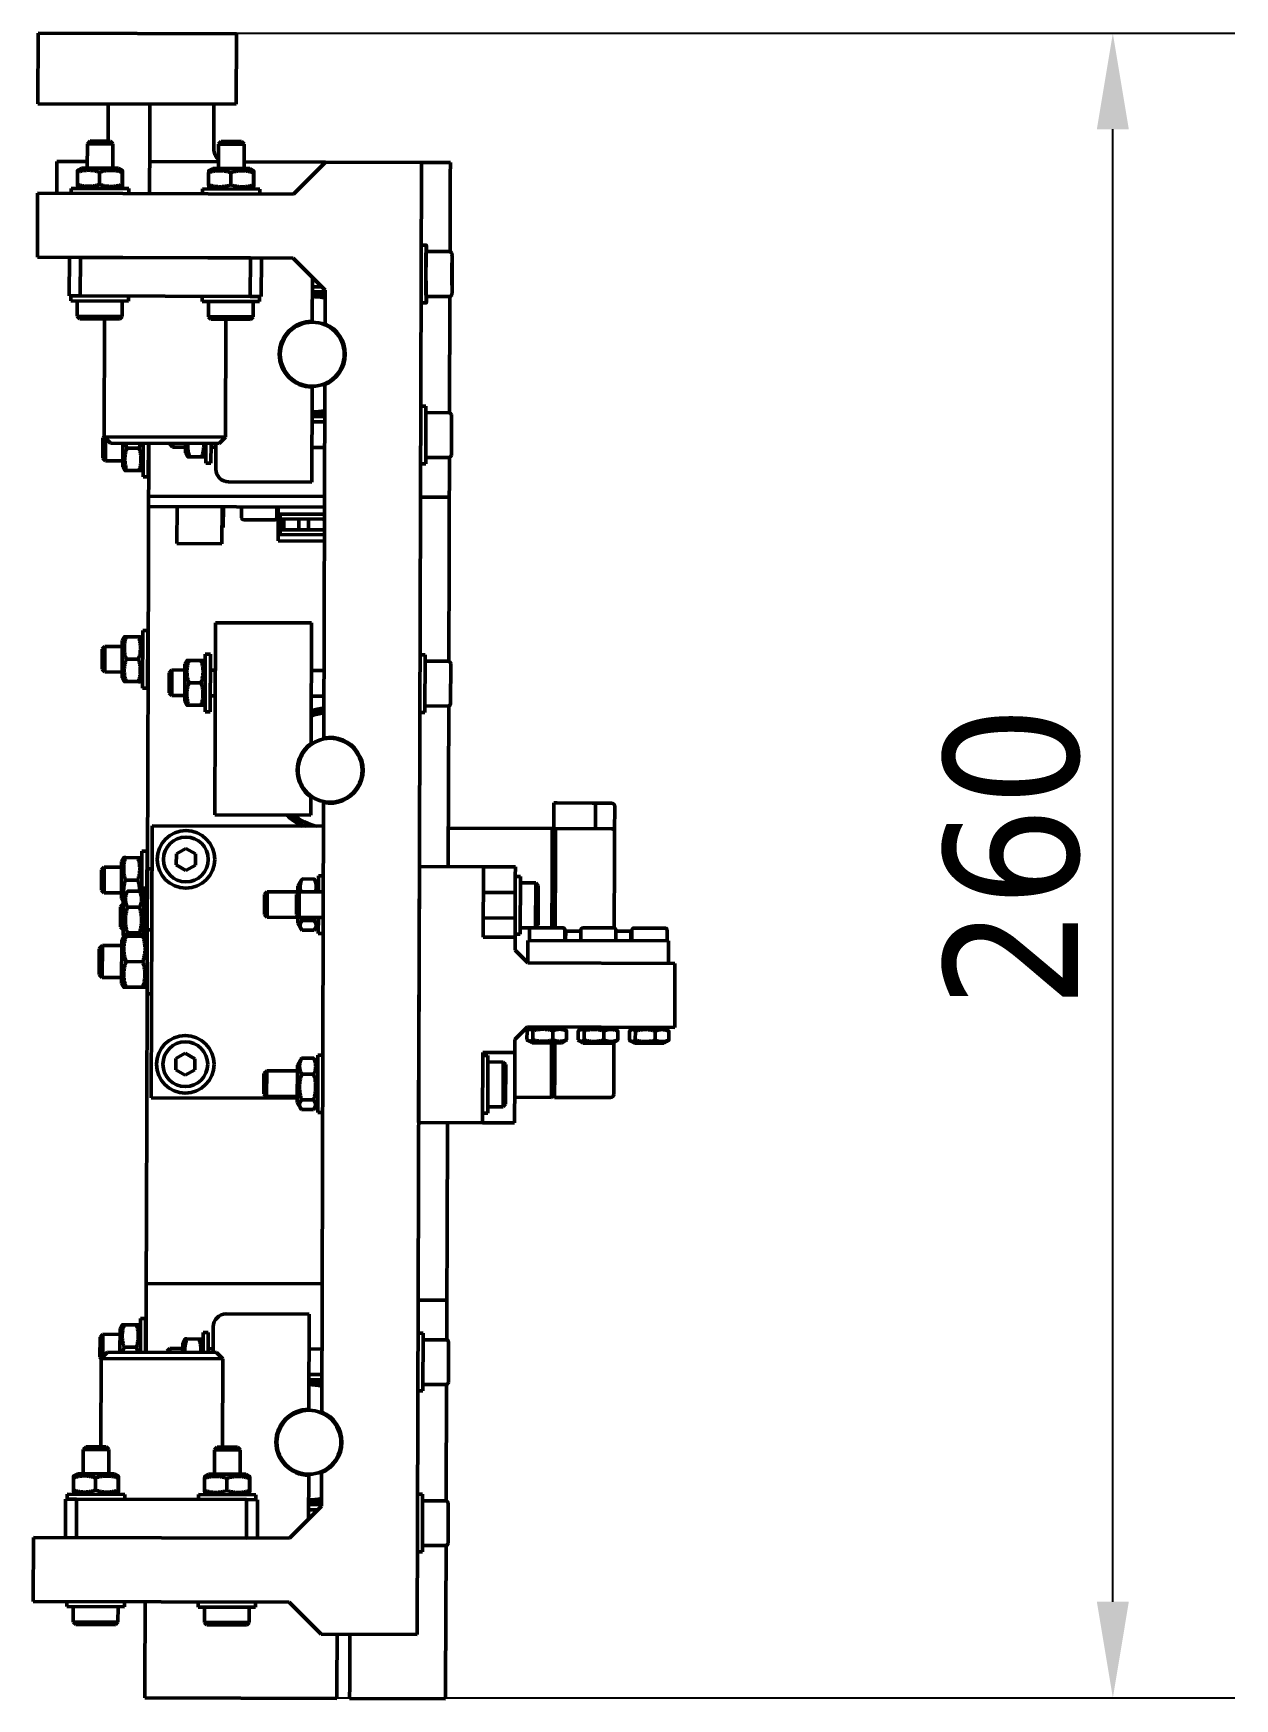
# Model space of a CAD drawing. Header units: millimetres. Extents: x -1901 to 2520, y -3919 to 1782.
# Drawn here: x 978.3 to 1166.1, y 1259.1 to 1519.3 of the extents above; entities that cross this region are included whole.
import ezdxf

# ---------------------------------------------------------------- set-up
doc = ezdxf.new("R2010")
doc.units = ezdxf.units.MM
doc.header["$LTSCALE"] = 6
doc.layers.add('Dimension (ISO)', color=7, linetype='Continuous', lineweight=25)
doc.layers.add('Visible (ISO)', color=7, linetype='Continuous', lineweight=50)
doc.styles.add('Note Text (ISO)', font='tahoma.ttf')
doc.dimstyles.new('Default - Method 1b (ISO)', dxfattribs={"dimscale": 6, "dimtxt": 3.5, "dimasz": 2.5, "dimexe": 3.175, "dimexo": 0, "dimgap": 0.762, "dimtad": 1, "dimtoh": 1, "dimrnd": 1e-08, "dimtxsty": 'Note Text (ISO)', "dimcen": 0.09, "dimdle": 10, "dimclrd": 256, "dimclre": 256, "dimclrt": 256, "dimazin": 2, "dimtfac": 1, "dimtmove": 0, "dimatfit": 3, "dimfxl": 0, "dimtolj": 1, "dimlwd": -1, "dimlwe": -1, "dimarcsym": 0})

# ---------------------------------------------------------------- blocks, each defined once
blk = doc.blocks.new('*D39')
at = {"layer": 'Defpoints', "color": 0}
for p in [(979.04, 1519.27), (1147.04, 1519.27), (995.74, 1259.21)]:
    blk.add_point(p, dxfattribs=at)
at = {"layer": 'Dimension (ISO)'}
for p, q in [((979.04, 1519.27), (1166.09, 1519.27)), ((1147.04, 1274.21), (1147.04, 1504.27)), ((995.74, 1259.21), (1166.09, 1259.21))]:
    blk.add_line(p, q, dxfattribs=at)
for points in [[(1144.54, 1504.27), (1149.54, 1504.27), (1147.04, 1519.27)], [(1144.54, 1274.21), (1149.54, 1274.21), (1147.04, 1259.21)]]:
    blk.add_solid(points, dxfattribs=at)
at = {"layer": 'Dimension (ISO)', "insert": (1120.59, 1366.94), "char_height": 21, "attachment_point": 1, "rotation": 90, "style": 'Note Text (ISO)'}
blk.add_mtext('\\A1;260', dxfattribs=at)

msp = doc.modelspace()

# ---------------------------------------------------------------- linework, layer by layer
at = {"layer": 'Visible (ISO)'}
for p, q in [((979.04, 1519.266), (979.006, 1508.266)), ((1010.039, 1519.17), (979.04, 1519.266)), ((1010.039, 1519.17), (1010.005, 1508.17)), ((1010.005, 1508.17), (979.006, 1508.266)), ((990.006, 1508.232), (989.988, 1502.432)), ((996.484, 1501.212), (996.506, 1508.212)), ((1006.505, 1508.181), (1006.484, 1501.181)), ((986.721, 1498.213), (986.733, 1502.013)), ((987.164, 1502.441), (986.733, 1502.013)), ((990.733, 1502), (986.733, 1502.013)), ((987.164, 1502.441), (990.305, 1502.431)), ((990.305, 1502.431), (990.733, 1502)), ((990.721, 1498.2), (990.733, 1502)), ((1007.227, 1498.149), (1007.239, 1501.949)), ((1007.67, 1502.377), (1007.239, 1501.949)), ((1011.239, 1501.937), (1007.239, 1501.949)), ((1007.67, 1502.377), (1010.811, 1502.368)), ((1010.811, 1502.368), (1011.239, 1501.937)), ((1011.227, 1498.137), (1011.239, 1501.937)), ((981.962, 1494.257), (981.978, 1499.257)), ((981.978, 1499.257), (986.725, 1499.242)), ((996.471, 1497.212), (996.478, 1499.212)), ((996.484, 1501.212), (996.478, 1499.212)), ((1007.231, 1499.179), (996.478, 1499.212)), ((1023.978, 1499.127), (1011.231, 1499.166)), ((1018.962, 1494.142), (1023.978, 1499.127)), ((1038.977, 1499.08), (1023.978, 1499.127)), ((1038.266, 1269.082), (1038.977, 1499.08)), ((1043.477, 1499.067), (1038.977, 1499.08)), ((1043.477, 1499.067), (1043.471, 1497.067)), ((985.187, 1497.558), (985.182, 1495.677)), ((985.821, 1498.216), (985.22, 1497.871)), ((991.621, 1498.198), (985.821, 1498.216)), ((988.655, 1497.548), (988.649, 1495.666)), ((991.621, 1498.198), (992.221, 1497.849)), ((992.187, 1497.537), (992.181, 1495.655)), ((992.251, 1497.537), (992.246, 1495.655)), ((996.462, 1494.212), (996.471, 1497.212)), ((1005.693, 1497.495), (1005.688, 1495.613)), ((1006.327, 1498.152), (1005.726, 1497.807)), ((1012.127, 1498.134), (1006.327, 1498.152)), ((1009.161, 1497.484), (1009.155, 1495.602)), ((1012.127, 1498.134), (1012.727, 1497.786)), ((1012.693, 1497.473), (1012.687, 1495.591)), ((1012.757, 1497.473), (1012.752, 1495.591)), ((1043.471, 1497.067), (1043.434, 1485.14)), ((978.962, 1494.266), (978.931, 1484.266)), ((1018.962, 1494.142), (978.962, 1494.266)), ((984.209, 1494.25), (984.212, 1495.02)), ((984.212, 1495.02), (993.212, 1494.993)), ((985.812, 1495.016), (985.212, 1495.364)), ((991.612, 1494.998), (992.213, 1495.342)), ((993.209, 1494.222), (993.212, 1494.993)), ((1004.715, 1494.186), (1004.718, 1494.957)), ((1004.718, 1494.957), (1013.718, 1494.929)), ((1006.318, 1494.952), (1005.718, 1495.301)), ((1012.118, 1494.934), (1012.719, 1495.279)), ((1013.715, 1494.159), (1013.718, 1494.929)), ((1038.937, 1486.156), (1039.723, 1486.156)), ((1018.931, 1484.142), (978.931, 1484.266)), ((983.913, 1478.251), (983.931, 1484.251)), ((985.628, 1478.245), (985.647, 1484.245)), ((985.647, 1484.245), (1012.215, 1484.163)), ((1012.197, 1478.163), (1012.215, 1484.163)), ((1013.913, 1478.158), (1013.931, 1484.158)), ((1023.916, 1479.127), (1018.931, 1484.142)), ((1043.323, 1485.156), (1039.723, 1485.156)), ((1043.699, 1482.522), (1043.723, 1483.388)), ((1043.723, 1483.388), (1043.747, 1482.522)), ((1021.901, 1474.283), (1021.922, 1481.133)), ((1043.699, 1480.79), (1043.699, 1482.522)), ((1043.699, 1482.522), (1043.747, 1482.522)), ((1043.723, 1479.924), (1043.699, 1480.79)), ((1043.699, 1480.79), (1043.747, 1480.79)), ((1043.747, 1480.79), (1043.723, 1479.924)), ((1043.747, 1482.522), (1043.747, 1480.79)), ((983.913, 1478.251), (985.628, 1478.245)), ((984.16, 1478.25), (984.157, 1477.45)), ((985.628, 1478.245), (1012.197, 1478.163)), ((993.16, 1478.222), (993.157, 1477.422)), ((1004.666, 1478.187), (1004.663, 1477.387)), ((1012.197, 1478.163), (1013.913, 1478.158)), ((1013.666, 1478.159), (1013.663, 1477.359)), ((1021.915, 1478.883), (1023.915, 1478.877)), ((1023.39, 1479.656), (1021.917, 1479.656)), ((1023.899, 1473.873), (1023.916, 1479.127)), ((1043.323, 1478.156), (1039.723, 1478.156)), ((1043.413, 1478.166), (1043.357, 1459.979)), ((993.157, 1477.422), (984.157, 1477.45)), ((985.15, 1475.047), (985.157, 1477.447)), ((992.15, 1475.025), (992.157, 1477.425)), ((1013.663, 1477.359), (1004.663, 1477.387)), ((1005.656, 1474.983), (1005.663, 1477.383)), ((1012.656, 1474.962), (1012.663, 1477.362)), ((1038.924, 1477.156), (1039.723, 1477.156)), ((992.15, 1475.025), (985.15, 1475.047)), ((985.549, 1474.646), (985.15, 1475.047)), ((985.549, 1474.646), (991.749, 1474.626)), ((989.402, 1474.634), (989.345, 1456.234)), ((991.749, 1474.626), (992.15, 1475.025)), ((1012.656, 1474.962), (1005.656, 1474.983)), ((1006.055, 1474.582), (1005.656, 1474.983)), ((1006.055, 1474.582), (1012.255, 1474.563)), ((1008.402, 1474.575), (1008.345, 1456.175)), ((1012.255, 1474.563), (1012.656, 1474.962)), ((1021.823, 1449.133), (1021.869, 1463.983)), ((1023.699, 1409.179), (1023.87, 1464.381)), ((1038.86, 1461.006), (1039.66, 1461.003)), ((1039.66, 1461.003), (1039.632, 1452.003)), ((1043.257, 1459.992), (1039.657, 1460.003)), ((1023.852, 1458.552), (1021.852, 1458.558)), ((1023.855, 1459.377), (1021.855, 1459.383)), ((1043.655, 1459.591), (1043.636, 1453.391)), ((989.134, 1452.897), (989.144, 1456.038)), ((989.144, 1456.038), (989.345, 1456.237)), ((1008.345, 1456.175), (989.345, 1456.234)), ((990.342, 1455.231), (989.345, 1456.234)), ((989.573, 1456.004), (989.562, 1452.466)), ((990.342, 1455.231), (1007.342, 1455.178)), ((992.271, 1455.225), (992.26, 1451.558)), ((995.471, 1455.215), (995.455, 1449.948)), ((996.271, 1455.212), (996.255, 1449.945)), ((996.322, 1448.962), (996.342, 1455.212)), ((999.641, 1455.056), (999.642, 1455.202)), ((999.641, 1455.056), (1000.069, 1454.626)), ((1000.071, 1455.201), (1000.069, 1454.626)), ((1002.069, 1454.619), (1000.069, 1454.626)), ((1002.071, 1455.194), (1002.066, 1453.719)), ((1005.261, 1452.11), (1005.271, 1455.185)), ((1006.061, 1452.107), (1006.071, 1455.182)), ((1006.84, 1454.605), (1006.069, 1454.607)), ((1006.829, 1451.18), (1006.842, 1455.18)), ((1007.342, 1455.178), (1008.345, 1456.175)), ((1023.84, 1454.552), (1021.84, 1454.558)), ((989.134, 1452.897), (989.562, 1452.466)), ((992.262, 1452.458), (989.562, 1452.466)), ((992.928, 1454.456), (994.81, 1454.45)), ((996.333, 1452.445), (996.262, 1452.445)), ((1002.066, 1453.719), (1002.411, 1453.118)), ((1002.724, 1453.118), (1004.605, 1453.112)), ((1002.724, 1453.117), (1004.605, 1453.111)), ((1005.266, 1453.71), (1004.918, 1453.111)), ((1006.061, 1452.107), (1005.261, 1452.11)), ((1038.832, 1452.006), (1039.632, 1452.003)), ((1043.235, 1452.992), (1039.635, 1453.003)), ((1043.335, 1453.004), (1043.322, 1448.8)), ((992.26, 1451.558), (992.604, 1450.957)), ((992.917, 1450.956), (994.799, 1450.95)), ((992.917, 1450.955), (994.799, 1450.95)), ((995.46, 1451.548), (995.111, 1450.949)), ((995.455, 1449.948), (996.255, 1449.945)), ((996.311, 1445.312), (996.316, 1446.962)), ((996.316, 1446.962), (996.322, 1448.962)), ((1023.816, 1446.877), (996.316, 1446.962)), ((1021.823, 1449.133), (1008.823, 1449.174)), ((1038.816, 1446.814), (1043.316, 1446.8)), ((1043.285, 1436.8), (1043.316, 1446.8)), ((1043.322, 1448.8), (1043.316, 1446.8)), ((996.311, 1445.312), (996.285, 1436.962)), ((1023.811, 1445.227), (996.311, 1445.312)), ((1000.733, 1439.549), (1000.751, 1445.298)), ((1007.773, 1439.527), (1007.791, 1445.277)), ((1007.991, 1445.276), (1007.981, 1442.051)), ((1010.843, 1443.567), (1010.848, 1445.267)), ((1016.343, 1443.55), (1016.348, 1445.25)), ((1016.544, 1439.95), (1016.561, 1445.25)), ((1016.875, 1444.149), (1016.873, 1443.399)), ((1023.807, 1444.127), (1016.875, 1444.149)), ((1007.981, 1442.051), (1007.781, 1442.052)), ((1016.042, 1443.251), (1011.142, 1443.266)), ((1016.867, 1441.699), (1016.865, 1440.949)), ((1016.867, 1441.699), (1023.502, 1441.678)), ((1023.508, 1443.378), (1016.873, 1443.399)), ((1016.925, 1441.698), (1016.931, 1443.398)), ((1016.979, 1441.698), (1016.984, 1443.398)), ((1017.453, 1441.697), (1017.458, 1443.397)), ((1019.805, 1443.39), (1019.8, 1441.69)), ((1021.305, 1443.385), (1021.3, 1441.685)), ((1007.773, 1439.527), (1000.733, 1439.549)), ((1023.794, 1439.927), (1016.544, 1439.95)), ((1023.797, 1440.927), (1016.865, 1440.949)), ((996.136, 1388.713), (996.285, 1436.962)), ((1043.285, 1436.8), (1043.236, 1421.147)), ((995.38, 1425.965), (995.353, 1416.965)), ((995.38, 1425.965), (996.18, 1425.963)), ((996.18, 1425.963), (996.153, 1416.963)), ((1006.662, 1397.18), (1006.755, 1427.18)), ((1021.755, 1427.133), (1006.755, 1427.18)), ((1021.697, 1408.32), (1021.755, 1427.133)), ((989.042, 1423.055), (989.473, 1423.483)), ((989.473, 1423.483), (989.46, 1419.483)), ((992.173, 1423.475), (989.473, 1423.483)), ((992.176, 1424.375), (992.158, 1418.575)), ((992.176, 1424.375), (992.524, 1424.974)), ((992.836, 1424.973), (994.718, 1424.967)), ((995.376, 1424.365), (995.031, 1424.966)), ((996.243, 1423.462), (996.173, 1423.463)), ((989.032, 1419.914), (989.042, 1423.055)), ((992.826, 1421.473), (994.708, 1421.467)), ((1001.964, 1420.688), (1001.946, 1414.888)), ((1001.964, 1420.688), (1002.312, 1421.287)), ((1002.625, 1421.286), (1004.507, 1421.28)), ((1005.164, 1420.678), (1004.82, 1421.279)), ((1005.141, 1413.278), (1005.169, 1422.278)), ((1005.969, 1422.275), (1005.169, 1422.278)), ((1005.941, 1413.275), (1005.969, 1422.275)), ((1038.74, 1422.174), (1039.54, 1422.171)), ((1039.54, 1422.171), (1039.512, 1413.171)), ((1043.136, 1421.16), (1039.536, 1421.171)), ((1043.535, 1420.759), (1043.516, 1414.559)), ((989.032, 1419.914), (989.46, 1419.483)), ((992.16, 1419.475), (989.46, 1419.483)), ((992.158, 1418.575), (992.502, 1417.974)), ((995.358, 1418.565), (995.009, 1417.966)), ((996.231, 1419.462), (996.16, 1419.463)), ((999.521, 1416.225), (999.531, 1419.366)), ((999.531, 1419.366), (999.961, 1419.794)), ((999.961, 1419.794), (999.949, 1415.794)), ((1001.961, 1419.788), (999.961, 1419.794)), ((1006.732, 1419.773), (1005.961, 1419.775)), ((1023.732, 1419.72), (1021.732, 1419.726)), ((992.815, 1417.973), (994.697, 1417.967)), ((992.815, 1417.973), (994.697, 1417.967)), ((995.353, 1416.965), (996.153, 1416.963)), ((999.521, 1416.225), (999.949, 1415.794)), ((1001.949, 1415.788), (999.949, 1415.794)), ((1002.614, 1417.786), (1004.496, 1417.78)), ((1006.72, 1415.773), (1005.949, 1415.775)), ((1023.72, 1415.72), (1021.72, 1415.726)), ((1001.946, 1414.888), (1002.291, 1414.287)), ((1002.603, 1414.286), (1004.485, 1414.28)), ((1002.603, 1414.285), (1004.485, 1414.28)), ((1005.146, 1414.878), (1004.798, 1414.279)), ((1005.941, 1413.275), (1005.141, 1413.278)), ((1038.712, 1413.174), (1039.512, 1413.171)), ((1043.115, 1414.16), (1039.515, 1414.171)), ((1043.215, 1414.173), (1043.137, 1389.067)), ((1021.662, 1397.134), (1021.671, 1399.948)), ((1023.373, 1303.874), (1023.668, 1399.075)), ((1059.655, 1394.766), (1059.668, 1399.016)), ((1060.168, 1399.014), (1059.668, 1399.016)), ((1060.168, 1399.014), (1065.668, 1398.997)), ((1066.168, 1398.996), (1065.668, 1398.997)), ((1066.166, 1398.496), (1066.156, 1394.996)), ((1066.168, 1398.996), (1066.166, 1398.496)), ((1066.168, 1398.996), (1068.668, 1398.988)), ((1069.166, 1398.487), (1069.154, 1394.487)), ((996.857, 1395.46), (996.725, 1352.961)), ((1023.657, 1395.377), (996.857, 1395.46)), ((1021.662, 1397.134), (1006.662, 1397.18)), ((1059.406, 1395.017), (1043.156, 1395.067)), ((1059.403, 1394.165), (1059.406, 1395.017)), ((1059.655, 1394.766), (1059.406, 1395.017)), ((1059.653, 1394.253), (1059.655, 1394.766)), ((1059.655, 1394.766), (1059.906, 1395.015)), ((1059.906, 1395.015), (1059.904, 1394.429)), ((1059.906, 1395.015), (1068.656, 1394.988)), ((1059.39, 1389.81), (1059.403, 1394.165)), ((1059.653, 1394.253), (1059.645, 1391.625)), ((1059.896, 1391.801), (1059.904, 1394.429)), ((1069.153, 1394.047), (1069.145, 1391.419)), ((1069.153, 1394.047), (1069.154, 1394.487)), ((992.069, 1389.875), (992.051, 1384.075)), ((992.069, 1389.875), (992.417, 1390.474)), ((992.73, 1390.473), (994.612, 1390.467)), ((995.269, 1389.865), (994.924, 1390.466)), ((995.274, 1391.465), (995.253, 1384.635)), ((995.274, 1391.465), (996.074, 1391.463)), ((996.074, 1391.463), (996.056, 1385.713)), ((1000.638, 1389.333), (1000.643, 1391.065)), ((1000.643, 1391.065), (1002.146, 1391.926)), ((1002.146, 1391.926), (1003.643, 1391.055)), ((1003.643, 1391.055), (1003.638, 1389.323)), ((1059.382, 1387.342), (1059.39, 1389.81)), ((1059.641, 1390.388), (1059.608, 1379.516)), ((1059.641, 1390.388), (1059.645, 1391.625)), ((1059.858, 1379.515), (1059.891, 1390.387)), ((1059.896, 1391.801), (1059.891, 1390.387)), ((1069.141, 1390.358), (1069.108, 1379.483)), ((1069.141, 1390.358), (1069.145, 1391.419)), ((988.926, 1385.414), (988.935, 1388.555)), ((988.935, 1388.555), (989.366, 1388.983)), ((989.366, 1388.983), (989.354, 1384.983)), ((992.066, 1388.975), (989.366, 1388.983)), ((992.719, 1386.973), (994.601, 1386.968)), ((996.137, 1388.963), (996.066, 1388.963)), ((996.106, 1379.213), (996.136, 1388.713)), ((996.836, 1388.71), (996.136, 1388.713)), ((1002.135, 1388.462), (1000.638, 1389.333)), ((1003.638, 1389.323), (1002.135, 1388.462)), ((1019.657, 1386.04), (1020.161, 1386.906)), ((1022.201, 1387.131), (1020.32, 1387.137)), ((1022.857, 1386.03), (1022.359, 1386.9)), ((1022.862, 1387.63), (1022.854, 1385.13)), ((1022.862, 1387.63), (1023.633, 1387.627)), ((1038.637, 1389.081), (1038.513, 1349.081)), ((1038.637, 1389.081), (1048.637, 1389.05)), ((1048.603, 1378.05), (1048.637, 1389.05)), ((1048.637, 1389.05), (1053.637, 1389.035)), ((1053.632, 1387.535), (1053.605, 1378.535)), ((1053.637, 1389.035), (1053.632, 1387.535)), ((1053.632, 1387.535), (1054.432, 1387.532)), ((1054.432, 1387.532), (1054.405, 1378.532)), ((1059.382, 1387.342), (1059.358, 1379.517)), ((1059.608, 1379.516), (1059.632, 1387.341)), ((988.926, 1385.414), (989.354, 1384.983)), ((992.054, 1384.975), (989.354, 1384.983)), ((992.351, 1384.124), (992.855, 1384.991)), ((994.895, 1385.216), (993.013, 1385.222)), ((995.551, 1384.114), (995.052, 1384.984)), ((995.556, 1385.714), (995.533, 1378.214)), ((995.556, 1385.714), (996.127, 1385.713)), ((1014.414, 1381.585), (1014.424, 1384.726)), ((1014.424, 1384.726), (1014.854, 1385.155)), ((1014.854, 1385.155), (1014.842, 1381.155)), ((1019.654, 1385.14), (1014.854, 1385.155)), ((1019.414, 1381.57), (1019.424, 1384.711)), ((1019.424, 1384.711), (1019.854, 1385.139)), ((1019.657, 1386.04), (1019.654, 1384.94)), ((1019.854, 1385.139), (1019.842, 1381.139)), ((1023.625, 1385.127), (1019.854, 1385.139)), ((1053.625, 1385.035), (1048.625, 1385.05)), ((1056.829, 1386.525), (1054.429, 1386.532)), ((1056.829, 1386.525), (1056.808, 1379.525)), ((1057.228, 1386.123), (1056.829, 1386.525)), ((1057.209, 1379.924), (1057.228, 1386.123)), ((991.908, 1379.655), (991.918, 1382.796)), ((991.918, 1382.796), (992.348, 1383.224)), ((992.051, 1384.075), (992.349, 1383.555)), ((992.351, 1384.124), (992.333, 1378.324)), ((994.888, 1382.714), (993.006, 1382.72)), ((991.908, 1379.655), (992.336, 1379.224)), ((996.076, 1369.213), (996.106, 1379.213)), ((996.806, 1379.21), (996.106, 1379.213)), ((1014.414, 1381.585), (1014.842, 1381.155)), ((1019.642, 1381.14), (1014.842, 1381.155)), ((1019.414, 1381.57), (1019.842, 1381.139)), ((1019.643, 1381.34), (1019.639, 1380.24)), ((1019.639, 1380.24), (1020.138, 1379.37)), ((1023.612, 1381.127), (1019.842, 1381.139)), ((1022.177, 1379.132), (1020.295, 1379.138)), ((1022.181, 1380.63), (1020.299, 1380.636)), ((1022.839, 1380.23), (1022.335, 1379.363)), ((1022.842, 1381.13), (1022.834, 1378.63)), ((1053.612, 1381.035), (1048.612, 1381.05)), ((1056.808, 1379.525), (1054.408, 1379.532)), ((1055.857, 1379.228), (1055.852, 1377.528)), ((1057.209, 1379.924), (1056.808, 1379.525)), ((1056.808, 1379.525), (1061.058, 1379.512)), ((1061.357, 1379.211), (1061.351, 1377.511)), ((1063.857, 1379.203), (1063.851, 1377.503)), ((1064.158, 1379.502), (1069.058, 1379.487)), ((1069.357, 1379.186), (1069.351, 1377.486)), ((1071.857, 1379.178), (1071.851, 1377.478)), ((1072.158, 1379.477), (1077.058, 1379.462)), ((1077.357, 1379.161), (1077.351, 1377.461)), ((988.597, 1376.245), (989.089, 1376.734)), ((989.089, 1376.734), (989.074, 1371.734)), ((992.099, 1376.725), (989.089, 1376.734)), ((992.102, 1377.625), (992.08, 1370.825)), ((992.102, 1377.625), (992.45, 1378.224)), ((992.333, 1378.324), (992.42, 1378.173)), ((995.4, 1378.215), (992.807, 1378.223)), ((995.4, 1378.215), (992.807, 1378.223)), ((994.875, 1378.714), (992.993, 1378.72)), ((995.533, 1378.314), (995.475, 1378.215)), ((996.101, 1377.613), (995.757, 1378.214)), ((1022.834, 1378.63), (1023.605, 1378.627)), ((1053.603, 1378.035), (1048.603, 1378.05)), ((1053.603, 1378.035), (1053.597, 1376.035)), ((1053.605, 1378.535), (1053.603, 1378.035)), ((1053.605, 1378.535), (1054.405, 1378.532)), ((1055.591, 1374.028), (1055.602, 1377.528)), ((1077.601, 1377.46), (1055.602, 1377.528)), ((1061.501, 1377.51), (1061.506, 1379.01)), ((1063.856, 1379.003), (1061.506, 1379.01)), ((1071.706, 1378.979), (1069.356, 1378.986)), ((1071.701, 1377.479), (1071.706, 1378.979)), ((1077.591, 1373.96), (1077.601, 1377.46)), ((988.585, 1372.227), (988.597, 1376.245)), ((995.387, 1374.215), (992.795, 1374.223)), ((1053.597, 1376.035), (1055.591, 1374.028)), ((1055.591, 1374.028), (1078.591, 1373.957)), ((1078.591, 1373.957), (1078.56, 1363.957)), ((988.585, 1372.227), (989.074, 1371.734)), ((992.083, 1371.725), (989.074, 1371.734)), ((992.08, 1370.825), (992.425, 1370.224)), ((995.375, 1370.215), (992.782, 1370.223)), ((996.08, 1370.813), (995.732, 1370.214)), ((995.966, 1333.963), (996.076, 1369.213)), ((996.775, 1369.21), (996.076, 1369.213)), ((1055.56, 1364.029), (1053.554, 1362.035)), ((1055.56, 1364.029), (1078.56, 1363.957)), ((1056.259, 1363.926), (1055.681, 1363.595)), ((1060.859, 1363.912), (1056.259, 1363.926)), ((1057.06, 1364.024), (1057.059, 1363.924)), ((1060.06, 1364.015), (1060.059, 1363.915)), ((1060.859, 1363.912), (1061.435, 1363.577)), ((1064.259, 1363.902), (1063.681, 1363.57)), ((1068.859, 1363.887), (1064.259, 1363.902)), ((1065.06, 1363.999), (1065.059, 1363.899)), ((1068.06, 1363.99), (1068.059, 1363.89)), ((1068.859, 1363.887), (1069.435, 1363.553)), ((1069.06, 1363.987), (1069.059, 1363.771)), ((1072.259, 1363.877), (1071.681, 1363.546)), ((1076.859, 1363.863), (1072.259, 1363.877)), ((1073.06, 1363.974), (1073.059, 1363.874)), ((1076.06, 1363.965), (1076.059, 1363.865)), ((1076.859, 1363.863), (1077.435, 1363.528)), ((1053.554, 1362.035), (1053.547, 1360.035)), ((1055.463, 1363.423), (1055.458, 1362.034)), ((1056.252, 1361.526), (1055.676, 1361.861)), ((1056.252, 1361.526), (1060.852, 1361.512)), ((1056.396, 1363.421), (1056.391, 1362.031)), ((1059.302, 1361.517), (1059.299, 1360.692)), ((1059.491, 1363.411), (1059.486, 1362.022)), ((1059.552, 1361.516), (1059.54, 1357.645)), ((1059.549, 1360.691), (1059.552, 1361.516)), ((1059.79, 1357.644), (1059.802, 1361.515)), ((1060.852, 1361.512), (1061.43, 1361.843)), ((1061.653, 1363.404), (1061.649, 1362.015)), ((1063.463, 1363.399), (1063.458, 1362.01)), ((1064.252, 1361.502), (1063.676, 1361.837)), ((1064.252, 1361.502), (1068.852, 1361.487)), ((1064.396, 1363.396), (1064.391, 1362.007)), ((1067.491, 1363.386), (1067.486, 1361.997)), ((1068.852, 1361.487), (1069.43, 1361.819)), ((1069.052, 1361.602), (1069.04, 1357.615)), ((1069.653, 1363.38), (1069.649, 1361.99)), ((1071.463, 1363.374), (1071.458, 1361.985)), ((1072.252, 1361.477), (1071.676, 1361.812)), ((1072.252, 1361.477), (1076.852, 1361.463)), ((1072.396, 1363.371), (1072.391, 1361.982)), ((1075.491, 1363.361), (1075.486, 1361.972)), ((1076.852, 1361.463), (1077.43, 1361.794)), ((1077.653, 1363.355), (1077.649, 1361.966)), ((1000.539, 1357.333), (1000.544, 1359.065)), ((1000.544, 1359.065), (1002.047, 1359.926)), ((1002.047, 1359.926), (1003.544, 1359.056)), ((1003.544, 1359.056), (1003.539, 1357.323)), ((1019.57, 1358.04), (1020.074, 1358.907)), ((1022.115, 1359.132), (1020.233, 1359.137)), ((1022.77, 1358.03), (1022.272, 1358.9)), ((1022.775, 1359.63), (1022.748, 1350.63)), ((1022.775, 1359.63), (1023.546, 1359.628)), ((1048.513, 1349.05), (1048.547, 1360.05)), ((1048.546, 1359.55), (1049.346, 1359.548)), ((1048.547, 1360.05), (1053.547, 1360.035)), ((1049.346, 1359.548), (1049.318, 1350.548)), ((1051.743, 1358.54), (1049.343, 1358.548)), ((1051.743, 1358.54), (1051.721, 1351.54)), ((1052.142, 1358.139), (1051.743, 1358.54)), ((1053.547, 1360.035), (1053.532, 1355.035)), ((1059.292, 1358.224), (1059.299, 1360.692)), ((1002.036, 1356.462), (1000.539, 1357.333)), ((1003.539, 1357.323), (1002.036, 1356.462)), ((1014.327, 1353.585), (1014.337, 1356.727)), ((1014.337, 1356.727), (1014.768, 1357.155)), ((1014.768, 1357.155), (1014.755, 1353.155)), ((1019.568, 1357.14), (1014.768, 1357.155)), ((1019.57, 1358.04), (1019.553, 1352.24)), ((1022.107, 1356.629), (1020.225, 1356.635)), ((1052.122, 1351.939), (1052.142, 1358.139)), ((1059.278, 1353.869), (1059.292, 1358.224)), ((1059.536, 1356.407), (1059.528, 1353.779)), ((1059.536, 1356.407), (1059.54, 1357.645)), ((1059.778, 1353.601), (1059.786, 1356.23)), ((1059.79, 1357.644), (1059.786, 1356.23)), ((1069.037, 1356.555), (1069.029, 1353.926)), ((1069.037, 1356.555), (1069.04, 1357.615)), ((1014.327, 1353.585), (1014.755, 1353.155)), ((1019.555, 1353.14), (1014.755, 1353.155)), ((1053.532, 1355.035), (1053.513, 1349.035)), ((1059.276, 1353.017), (1053.526, 1353.035)), ((1059.276, 1353.017), (1059.278, 1353.869)), ((1059.526, 1353.266), (1059.276, 1353.017)), ((1059.526, 1353.266), (1059.528, 1353.779)), ((1059.526, 1353.266), (1059.776, 1353.015)), ((1059.778, 1353.601), (1059.776, 1353.015)), ((1069.027, 1353.487), (1069.029, 1353.926)), ((996.725, 1352.961), (1019.555, 1352.89)), ((1019.553, 1352.24), (1020.051, 1351.37)), ((1022.09, 1351.132), (1020.208, 1351.138)), ((1022.095, 1352.63), (1020.213, 1352.636)), ((1022.753, 1352.23), (1022.249, 1351.363)), ((1022.748, 1350.63), (1023.518, 1350.628)), ((1048.518, 1350.55), (1049.318, 1350.548)), ((1051.721, 1351.54), (1049.321, 1351.548)), ((1052.122, 1351.939), (1051.721, 1351.54)), ((1068.526, 1352.988), (1059.776, 1353.015)), ((1038.513, 1349.081), (1048.513, 1349.05)), ((1043.013, 1349.067), (1042.959, 1331.335)), ((1053.513, 1349.035), (1048.513, 1349.05)), ((995.966, 1333.963), (995.936, 1323.963)), ((1042.928, 1321.335), (1042.959, 1331.335)), ((995.902, 1313.213), (995.929, 1321.963)), ((995.929, 1321.963), (995.936, 1323.963)), ((1023.435, 1323.878), (995.936, 1323.963)), ((1042.928, 1321.335), (1038.428, 1321.349)), ((1042.921, 1319.335), (1042.908, 1315.13)), ((1042.928, 1321.335), (1042.921, 1319.335)), ((991.843, 1316.893), (991.832, 1313.225)), ((991.843, 1316.893), (992.191, 1317.492)), ((992.504, 1317.491), (994.386, 1317.485)), ((995.043, 1316.883), (994.698, 1317.484)), ((995.048, 1318.483), (995.032, 1313.216)), ((995.048, 1318.483), (995.848, 1318.48)), ((995.848, 1318.48), (995.832, 1313.213)), ((1006.402, 1313.18), (1006.415, 1317.18)), ((1021.421, 1319.134), (1008.421, 1319.174)), ((1021.375, 1304.284), (1021.421, 1319.134)), ((988.7, 1312.432), (988.71, 1315.573)), ((988.71, 1315.573), (989.14, 1316.001)), ((989.14, 1316.001), (989.129, 1312.463)), ((991.84, 1315.993), (989.14, 1316.001)), ((995.911, 1315.98), (995.84, 1315.98)), ((1001.636, 1314.67), (1001.632, 1313.195)), ((1001.636, 1314.67), (1001.984, 1315.269)), ((1002.297, 1315.268), (1004.179, 1315.262)), ((1004.836, 1314.66), (1004.492, 1315.261)), ((1004.832, 1313.185), (1004.841, 1316.26)), ((1005.641, 1316.258), (1004.841, 1316.26)), ((1005.632, 1313.183), (1005.641, 1316.258)), ((1038.412, 1316.156), (1039.212, 1316.154)), ((1039.212, 1316.154), (1039.184, 1307.154)), ((1042.808, 1315.143), (1039.208, 1315.154)), ((1043.207, 1314.742), (1043.188, 1308.542)), ((988.7, 1312.432), (988.899, 1312.231)), ((988.857, 1298.435), (988.899, 1312.235)), ((989.902, 1313.231), (988.899, 1312.235)), ((988.899, 1312.235), (1007.899, 1312.176)), ((1006.902, 1313.179), (989.902, 1313.231)), ((992.493, 1313.991), (994.375, 1313.985)), ((999.202, 1313.203), (999.203, 1313.348)), ((999.203, 1313.348), (999.633, 1313.776)), ((999.633, 1313.776), (999.632, 1313.201)), ((1001.633, 1313.77), (999.633, 1313.776)), ((1006.404, 1313.755), (1005.633, 1313.758)), ((1006.902, 1313.179), (1007.899, 1312.176)), ((1007.856, 1298.376), (1007.899, 1312.176)), ((1023.404, 1313.703), (1021.404, 1313.709)), ((1021.389, 1308.884), (1023.389, 1308.878)), ((1023.392, 1309.703), (1021.392, 1309.709)), ((1038.384, 1307.156), (1039.184, 1307.154)), ((1042.787, 1308.143), (1039.187, 1308.154)), ((1042.887, 1308.155), (1042.831, 1289.98)), ((986.533, 1298.442), (986.102, 1298.014)), ((986.533, 1298.442), (989.674, 1298.432)), ((989.674, 1298.432), (990.102, 1298.001)), ((986.09, 1294.214), (986.102, 1298.014)), ((990.102, 1298.001), (986.102, 1298.014)), ((990.09, 1294.201), (990.102, 1298.001)), ((1006.596, 1294.15), (1006.608, 1297.95)), ((1007.039, 1298.378), (1006.608, 1297.95)), ((1010.608, 1297.938), (1006.608, 1297.95)), ((1007.039, 1298.378), (1010.18, 1298.369)), ((1010.18, 1298.369), (1010.608, 1297.938)), ((1010.596, 1294.138), (1010.608, 1297.938)), ((984.556, 1293.559), (984.551, 1291.677)), ((985.19, 1294.216), (984.589, 1293.872)), ((990.99, 1294.199), (985.19, 1294.216)), ((988.023, 1293.549), (988.018, 1291.667)), ((990.99, 1294.199), (991.59, 1293.85)), ((991.555, 1293.538), (991.55, 1291.656)), ((991.62, 1293.538), (991.614, 1291.656)), ((1005.062, 1293.496), (1005.057, 1291.614)), ((1005.696, 1294.153), (1005.095, 1293.808)), ((1011.496, 1294.135), (1005.696, 1294.153)), ((1008.529, 1293.485), (1008.524, 1291.603)), ((1011.496, 1294.135), (1012.096, 1293.787)), ((1012.061, 1293.474), (1012.056, 1291.592)), ((1012.126, 1293.474), (1012.12, 1291.592)), ((1021.322, 1287.134), (1021.343, 1293.984)), ((1023.328, 1289.128), (1023.344, 1294.382)), ((983.578, 1290.251), (983.58, 1291.021)), ((983.58, 1291.021), (992.58, 1290.994)), ((985.18, 1291.017), (984.581, 1291.365)), ((990.98, 1290.999), (991.582, 1291.343)), ((992.578, 1290.223), (992.58, 1290.994)), ((1004.084, 1290.187), (1004.086, 1290.958)), ((1004.086, 1290.958), (1013.086, 1290.93)), ((1005.686, 1290.953), (1005.087, 1291.302)), ((1011.486, 1290.935), (1012.088, 1291.28)), ((1013.084, 1290.16), (1013.086, 1290.93)), ((1038.334, 1291.006), (1039.134, 1291.004)), ((1039.134, 1291.004), (1039.106, 1282.004)), ((983.331, 1290.252), (983.313, 1284.252)), ((985.047, 1290.246), (983.331, 1290.252)), ((985.047, 1290.246), (985.028, 1284.246)), ((1011.615, 1290.164), (985.047, 1290.246)), ((1011.615, 1290.164), (1011.597, 1284.164)), ((1013.331, 1290.159), (1011.615, 1290.164)), ((1013.331, 1290.159), (1013.312, 1284.159)), ((1018.312, 1284.143), (1023.328, 1289.128)), ((1022.751, 1288.555), (1021.326, 1288.559)), ((1023.329, 1289.378), (1021.329, 1289.384)), ((1042.731, 1289.993), (1039.131, 1290.004)), ((1043.129, 1289.592), (1043.11, 1283.392)), ((978.282, 1274.267), (978.313, 1284.267)), ((1018.312, 1284.143), (978.313, 1284.267)), ((1011.597, 1284.164), (985.028, 1284.246)), ((1042.709, 1282.993), (1039.109, 1283.004)), ((1042.809, 1283.005), (1042.741, 1261.068)), ((1038.306, 1282.007), (1039.106, 1282.004)), ((1018.281, 1274.143), (978.282, 1274.267)), ((983.529, 1274.251), (983.526, 1273.451)), ((992.526, 1273.423), (983.526, 1273.451)), ((984.519, 1271.048), (984.526, 1273.448)), ((991.519, 1271.026), (991.526, 1273.426)), ((992.529, 1274.223), (992.526, 1273.423)), ((995.741, 1261.213), (995.782, 1274.213)), ((1004.035, 1274.188), (1004.032, 1273.388)), ((1013.032, 1273.36), (1004.032, 1273.388)), ((1005.025, 1270.984), (1005.032, 1273.384)), ((1012.025, 1270.963), (1012.032, 1273.363)), ((1013.035, 1274.16), (1013.032, 1273.36)), ((1023.266, 1269.128), (1018.281, 1274.143)), ((991.519, 1271.026), (984.519, 1271.048)), ((984.917, 1270.647), (984.519, 1271.048)), ((984.917, 1270.647), (991.117, 1270.627)), ((991.117, 1270.627), (991.519, 1271.026)), ((1012.025, 1270.963), (1005.025, 1270.984)), ((1005.423, 1270.583), (1005.025, 1270.984)), ((1005.423, 1270.583), (1011.623, 1270.564)), ((1011.623, 1270.564), (1012.025, 1270.963)), ((1038.266, 1269.082), (1023.266, 1269.128)), ((1025.766, 1269.12), (1025.741, 1261.12)), ((1027.766, 1269.114), (1027.741, 1261.114)), ((995.735, 1259.213), (995.741, 1261.213)), ((1025.741, 1261.12), (1025.735, 1259.12)), ((1027.735, 1259.114), (1027.741, 1261.114)), ((1042.741, 1261.068), (1042.735, 1259.068)), ((995.735, 1259.213), (1025.735, 1259.12)), ((1027.735, 1259.114), (1042.735, 1259.068))]:
    msp.add_line(p, q, dxfattribs=at)
for centre, radius in [((1021.885, 1469.133), 5), ((1024.684, 1404.124), 5), ((1002.14, 1390.194), 4.5), ((1002.14, 1390.194), 3.5), ((1002.041, 1358.194), 4.5), ((1002.041, 1358.194), 3.5), ((1021.359, 1299.134), 5)]:
    msp.add_circle(centre, radius, dxfattribs=at)
for centre, radius, start, end in [((1008.484, 1501.175), 2, 179.82275, 231.25234), ((1021.885, 1469.133), 9, 76.98316, 89.82274), ((1021.885, 1469.133), 9.5, 77.66955, 89.82274), ((1021.885, 1469.133), 5.15, 89.82274, 269.82274), ((1021.885, 1469.133), 5.15, 292.67459, 66.9709), ((1021.885, 1469.133), 9.5, 269.82274, 281.97594), ((1021.885, 1469.133), 9, 269.82274, 282.66233), ((1043.255, 1459.592), 0.4, 359.82274, 89.82274), ((1043.236, 1453.392), 0.4, 269.82274, 359.82274), ((1008.829, 1451.174), 2, 179.82274, 269.82274), ((1011.143, 1443.566), 0.3, 179.82274, 269.82274), ((1016.043, 1443.551), 0.3, 269.82274, 359.82274), ((1043.135, 1420.76), 0.4, 359.82274, 89.82274), ((1024.684, 1404.124), 9, 96.20212, 109.29397), ((1024.684, 1404.124), 9.75, 95.70959, 107.74296), ((1024.684, 1404.124), 9.5, 95.86507, 108.23123), ((1043.116, 1414.56), 0.4, 269.82274, 359.82274), ((1024.684, 1404.124), 5.15, 125.45103, 234.19446), ((1024.684, 1404.124), 5.15, 258.62623, 101.01926), ((1068.666, 1398.488), 0.5, 359.82274, 89.82274), ((1024.684, 1404.124), 9.75, 225.70813, 243.64579), ((1024.684, 1404.124), 9.5, 227.28585, 246.9032), ((1024.684, 1404.124), 9, 230.8803, 256.28654), ((1068.654, 1394.488), 0.5, 359.82274, 89.82274), ((1056.157, 1379.227), 0.3, 89.82274, 179.82274), ((1061.057, 1379.212), 0.3, 359.82274, 89.82274), ((1064.157, 1379.202), 0.3, 89.82274, 179.82274), ((1069.057, 1379.187), 0.3, 359.82274, 89.82274), ((1072.157, 1379.177), 0.3, 89.82274, 179.82274), ((1077.057, 1379.162), 0.3, 359.82274, 89.82274), ((1068.527, 1353.488), 0.5, 269.82274, 359.82274), ((1008.415, 1317.174), 2, 89.82274, 179.82274), ((1042.807, 1314.743), 0.4, 359.82274, 89.82274), ((1021.359, 1299.134), 9, 76.98316, 89.82274), ((1021.359, 1299.134), 9.5, 77.66955, 89.82274), ((1042.788, 1308.543), 0.4, 269.82274, 359.82274), ((1021.359, 1299.134), 5.15, 89.82274, 269.82274), ((1021.359, 1299.134), 5.15, 292.67459, 66.9709), ((1021.359, 1299.134), 9.5, 269.82274, 281.97594), ((1021.359, 1299.134), 9, 269.82274, 282.66233), ((1042.729, 1289.593), 0.4, 359.82274, 89.82274), ((1042.71, 1283.393), 0.4, 269.82274, 359.82274)]:
    msp.add_arc(centre, radius, start, end, dxfattribs=at)
for centre, major_axis, ratio, start_param, end_param in [((1039.723, 1481.656), (0, -4.5), 0.0160994, 2.4619188, 6.9628591), ((1039.723, 1481.656), (0, -3.5), 0.0160994, 3.1415927, 6.2831853), ((1038.924, 1481.656), (0, -4.5), 0.0160994, 6.0933377, 6.2831853), ((1023.505, 1442.528), (-0.003, -0.85), 0.947859, 0, 0.3780738), ((1023.505, 1442.528), (0.003, 0.85), 0.947859, 5.9051115, 6.2831853)]:
    msp.add_ellipse(centre, major_axis=major_axis, ratio=ratio, start_param=start_param, end_param=end_param, dxfattribs=at)
for points, weights in [([(985.187, 1497.558), (985.205, 1497.862), (985.22, 1497.871)], [1, 1.07503354571, 1.07728088084]), ([(988.655, 1497.548), (986.923, 1498.136), (985.187, 1497.558)], [1, 1.15470053838, 1]), ([(992.187, 1497.537), (990.422, 1498.126), (988.655, 1497.548)], [1, 1.15470053838, 1]), ([(992.251, 1497.537), (992.221, 1498.12), (992.187, 1497.537)], [1, 1.15470053838, 1]), ([(1005.693, 1497.495), (1005.711, 1497.799), (1005.726, 1497.807)], [1, 1.07503354571, 1.07728088084]), ([(1009.161, 1497.484), (1007.429, 1498.073), (1005.693, 1497.495)], [1, 1.15470053838, 1]), ([(1012.693, 1497.473), (1010.928, 1498.062), (1009.161, 1497.484)], [1, 1.15470053838, 1]), ([(1012.757, 1497.473), (1012.727, 1498.057), (1012.693, 1497.473)], [1, 1.15470053838, 1]), ([(985.182, 1495.677), (986.913, 1495.088), (988.649, 1495.666)], [1, 1.15470053838, 1]), ([(985.212, 1495.364), (985.198, 1495.373), (985.182, 1495.677)], [1.07728088086, 1.07503354611, 1]), ([(988.649, 1495.666), (990.413, 1495.077), (992.181, 1495.655)], [1, 1.15470053838, 1]), ([(992.181, 1495.655), (992.211, 1495.071), (992.246, 1495.655)], [1, 1.15470053838, 1]), ([(1005.688, 1495.613), (1007.419, 1495.024), (1009.155, 1495.602)], [1, 1.15470053838, 1]), ([(1005.718, 1495.301), (1005.704, 1495.309), (1005.688, 1495.613)], [1.07728088086, 1.07503354611, 1]), ([(1009.155, 1495.602), (1010.919, 1495.014), (1012.687, 1495.591)], [1, 1.15470053838, 1]), ([(1012.687, 1495.591), (1012.717, 1495.008), (1012.752, 1495.591)], [1, 1.15470053838, 1]), ([(992.721, 1455.223), (992.795, 1454.858), (992.928, 1454.456)], [1.05041880242, 1.03170866312, 1]), ([(994.81, 1454.45), (994.945, 1454.851), (995.021, 1455.216)], [1, 1.0317086628, 1.05041880204]), ([(1002.429, 1455.193), (1002.357, 1454.228), (1002.724, 1453.118)], [1.07427600378, 1.09277088062, 1]), ([(1004.605, 1453.112), (1004.979, 1454.22), (1004.913, 1455.186)], [1, 1.09277088097, 1.07427600364]), ([(992.928, 1454.456), (992.339, 1452.708), (992.917, 1450.956)], [1, 1.15470053838, 1]), ([(994.799, 1450.95), (995.388, 1452.698), (994.81, 1454.45)], [1, 1.15470053838, 1]), ([(1002.724, 1453.118), (1002.411, 1453.118), (1002.411, 1453.118)], [1, 1.07736105266, 1.07735026769]), ([(1004.605, 1453.111), (1005.189, 1453.11), (1004.605, 1453.112)], [1, 1.15470053838, 1]), ([(992.917, 1450.956), (992.604, 1450.957), (992.604, 1450.957)], [1, 1.0773610527, 1.07735026769]), ([(994.799, 1450.95), (995.382, 1450.948), (994.799, 1450.95)], [1, 1.15470053838, 1]), ([(992.836, 1424.973), (992.248, 1423.225), (992.826, 1421.473)], [1, 1.15470053838, 1]), ([(992.524, 1424.974), (992.524, 1424.974), (992.836, 1424.973)], [1.07735026769, 1.07733948576, 1]), ([(994.708, 1421.467), (995.296, 1423.215), (994.718, 1424.967)], [1, 1.15470053838, 1]), ([(994.718, 1424.967), (995.031, 1424.966), (995.031, 1424.966)], [1, 1.07733948568, 1.07735026769]), ([(992.826, 1421.473), (992.237, 1419.725), (992.815, 1417.973)], [1, 1.15470053838, 1]), ([(994.697, 1417.967), (995.285, 1419.716), (994.708, 1421.467)], [1, 1.15470053838, 1]), ([(1002.625, 1421.286), (1002.036, 1419.538), (1002.614, 1417.786)], [1, 1.15470053838, 1]), ([(1002.312, 1421.287), (1002.312, 1421.287), (1002.625, 1421.286)], [1.07735026769, 1.07733948572, 1]), ([(1004.496, 1417.78), (1005.085, 1419.528), (1004.507, 1421.28)], [1, 1.15470053838, 1]), ([(1004.507, 1421.28), (1004.82, 1421.279), (1004.82, 1421.279)], [1, 1.07733948572, 1.07735026769]), ([(992.815, 1417.973), (992.502, 1417.974), (992.502, 1417.974)], [1, 1.0773610527, 1.07735026769]), ([(994.697, 1417.967), (995.28, 1417.965), (994.697, 1417.967)], [1, 1.15470053838, 1]), ([(1002.614, 1417.786), (1002.025, 1416.038), (1002.603, 1414.286)], [1, 1.15470053838, 1]), ([(1004.485, 1414.28), (1005.074, 1416.028), (1004.496, 1417.78)], [1, 1.15470053838, 1]), ([(1002.603, 1414.286), (1002.291, 1414.287), (1002.291, 1414.287)], [1, 1.07736105266, 1.07735026769]), ([(1004.485, 1414.28), (1005.069, 1414.278), (1004.485, 1414.28)], [1, 1.15470053838, 1]), ([(992.73, 1390.473), (992.141, 1388.725), (992.719, 1386.973)], [1, 1.15470053838, 1]), ([(992.417, 1390.474), (992.417, 1390.474), (992.73, 1390.473)], [1.07735026769, 1.07733948576, 1]), ([(994.601, 1386.968), (995.19, 1388.716), (994.612, 1390.467)], [1, 1.15470053838, 1]), ([(994.612, 1390.467), (994.924, 1390.466), (994.924, 1390.466)], [1, 1.07733948568, 1.07735026769]), ([(992.719, 1386.973), (992.254, 1385.593), (992.481, 1384.348)], [1, 1.11824737963, 1.05572689722]), ([(994.908, 1385.2), (994.914, 1386.02), (994.601, 1386.968)], [1.07734190195, 1.0781547619, 1]), ([(1020.32, 1387.137), (1019.83, 1386.095), (1020.118, 1385.138)], [1, 1.12580424396, 1.04699759303]), ([(1020.161, 1386.906), (1020.226, 1387.018), (1020.32, 1387.137)], [1.03759456712, 1.02189655645, 1]), ([(1022.201, 1387.131), (1022.294, 1387.011), (1022.359, 1386.9)], [1, 1.02189655608, 1.0375945666]), ([(1022.391, 1385.131), (1022.685, 1386.086), (1022.201, 1387.131)], [1.04699759303, 1.12580424396, 1]), ([(993.013, 1385.222), (992.426, 1383.972), (993.006, 1382.72)], [1, 1.15470053838, 1]), ([(992.855, 1384.991), (992.92, 1385.102), (993.013, 1385.222)], [1.03759456717, 1.02189655648, 1]), ([(994.888, 1382.714), (995.475, 1383.963), (994.895, 1385.216)], [1, 1.15470053838, 1]), ([(994.895, 1385.216), (994.988, 1385.096), (995.052, 1384.984)], [1, 1.02189655605, 1.03759456654]), ([(993.006, 1382.72), (992.416, 1380.722), (992.993, 1378.72)], [1, 1.15470053838, 1]), ([(994.875, 1378.714), (995.465, 1380.712), (994.888, 1382.714)], [1, 1.15470053838, 1]), ([(1020.299, 1380.636), (1019.714, 1379.889), (1020.295, 1379.138)], [1, 1.15470053838, 1]), ([(1020.169, 1381.138), (1020.225, 1380.894), (1020.299, 1380.636)], [1.03121798871, 1.01761464905, 1]), ([(1022.177, 1379.132), (1022.762, 1379.879), (1022.181, 1380.63)], [1, 1.15470053838, 1]), ([(1022.181, 1380.63), (1022.258, 1380.888), (1022.315, 1381.131)], [1, 1.01761464905, 1.03121798871]), ([(992.807, 1378.223), (992.134, 1376.225), (992.795, 1374.223)], [1, 1.15470053838, 1]), ([(992.807, 1378.223), (992.14, 1378.225), (992.807, 1378.223)], [1, 1.15470053838, 1]), ([(992.993, 1378.72), (992.786, 1378.456), (992.717, 1378.223)], [1, 1.04967797567, 1.06745042221]), ([(995.149, 1378.216), (995.081, 1378.449), (994.875, 1378.714)], [1.06744978255, 1.04967708168, 1]), ([(995.387, 1374.215), (996.06, 1376.213), (995.4, 1378.215)], [1, 1.15470053838, 1]), ([(995.4, 1378.215), (995.757, 1378.214), (995.757, 1378.214)], [1, 1.07735386367, 1.07735026902]), ([(992.795, 1374.223), (992.122, 1372.225), (992.782, 1370.223)], [1, 1.15470053838, 1]), ([(995.375, 1370.215), (996.048, 1372.213), (995.387, 1374.215)], [1, 1.15470053838, 1]), ([(992.782, 1370.223), (992.425, 1370.224), (992.425, 1370.224)], [1, 1.07734667471, 1.07735026902]), ([(995.732, 1370.214), (995.732, 1370.214), (995.375, 1370.215)], [1.07735026902, 1.07734667424, 1]), ([(1056.396, 1363.421), (1055.931, 1363.88), (1055.463, 1363.423)], [1, 1.15470053838, 1]), ([(1059.491, 1363.411), (1057.945, 1363.874), (1056.396, 1363.421)], [1, 1.15470053838, 1]), ([(1061.653, 1363.404), (1060.573, 1363.866), (1059.491, 1363.411)], [1, 1.15470053838, 1]), ([(1061.435, 1363.577), (1061.539, 1363.517), (1061.653, 1363.404)], [1.0530453045, 1.0339913536, 1]), ([(1064.396, 1363.396), (1063.931, 1363.856), (1063.463, 1363.399)], [1, 1.15470053838, 1]), ([(1067.491, 1363.386), (1065.945, 1363.849), (1064.396, 1363.396)], [1, 1.15470053838, 1]), ([(1069.653, 1363.38), (1068.573, 1363.841), (1067.491, 1363.386)], [1, 1.15470053838, 1]), ([(1069.435, 1363.553), (1069.539, 1363.492), (1069.653, 1363.38)], [1.0530453045, 1.0339913536, 1]), ([(1072.396, 1363.371), (1071.931, 1363.831), (1071.463, 1363.374)], [1, 1.15470053838, 1]), ([(1075.491, 1363.361), (1073.945, 1363.825), (1072.396, 1363.371)], [1, 1.15470053838, 1]), ([(1077.653, 1363.355), (1076.573, 1363.816), (1075.491, 1363.361)], [1, 1.15470053838, 1]), ([(1077.435, 1363.528), (1077.539, 1363.468), (1077.653, 1363.355)], [1.0530453045, 1.0339913536, 1]), ([(1055.458, 1362.034), (1055.924, 1361.575), (1056.391, 1362.031)], [1, 1.15470053838, 1]), ([(1056.391, 1362.031), (1057.937, 1361.568), (1059.486, 1362.022)], [1, 1.15470053838, 1]), ([(1059.486, 1362.022), (1060.566, 1361.56), (1061.649, 1362.015)], [1, 1.15470053838, 1]), ([(1061.649, 1362.015), (1061.534, 1361.903), (1061.43, 1361.843)], [1, 1.033991354, 1.05304530496]), ([(1063.458, 1362.01), (1063.923, 1361.55), (1064.391, 1362.007)], [1, 1.15470053838, 1]), ([(1064.391, 1362.007), (1065.937, 1361.544), (1067.486, 1361.997)], [1, 1.15470053838, 1]), ([(1067.486, 1361.997), (1068.566, 1361.535), (1069.649, 1361.99)], [1, 1.15470053838, 1]), ([(1069.649, 1361.99), (1069.534, 1361.878), (1069.43, 1361.819)], [1, 1.033991354, 1.05304530496]), ([(1071.458, 1361.985), (1071.923, 1361.525), (1072.391, 1361.982)], [1, 1.15470053838, 1]), ([(1072.391, 1361.982), (1073.937, 1361.519), (1075.486, 1361.972)], [1, 1.15470053838, 1]), ([(1075.486, 1361.972), (1076.566, 1361.511), (1077.649, 1361.966)], [1, 1.15470053838, 1]), ([(1077.649, 1361.966), (1077.534, 1361.854), (1077.43, 1361.794)], [1, 1.033991354, 1.05304530496]), ([(1020.233, 1359.137), (1019.646, 1357.888), (1020.225, 1356.635)], [1, 1.15470053838, 1]), ([(1020.074, 1358.907), (1020.139, 1359.018), (1020.233, 1359.137)], [1.03759456712, 1.02189655645, 1]), ([(1022.107, 1356.629), (1022.694, 1357.879), (1022.115, 1359.132)], [1, 1.15470053838, 1]), ([(1022.115, 1359.132), (1022.208, 1359.012), (1022.272, 1358.9)], [1, 1.02189655608, 1.0375945666]), ([(1020.225, 1356.635), (1019.636, 1354.637), (1020.213, 1352.636)], [1, 1.15470053838, 1]), ([(1022.095, 1352.63), (1022.684, 1354.628), (1022.107, 1356.629)], [1, 1.15470053838, 1]), ([(1020.213, 1352.636), (1019.627, 1351.889), (1020.208, 1351.138)], [1, 1.15470053838, 1]), ([(1022.09, 1351.132), (1022.676, 1351.879), (1022.095, 1352.63)], [1, 1.15470053838, 1]), ([(992.504, 1317.491), (991.915, 1315.743), (992.493, 1313.991)], [1, 1.15470053838, 1]), ([(992.191, 1317.492), (992.191, 1317.492), (992.504, 1317.491)], [1.07735026769, 1.07733948576, 1]), ([(994.375, 1313.985), (994.964, 1315.733), (994.386, 1317.485)], [1, 1.15470053838, 1]), ([(994.386, 1317.485), (994.698, 1317.484), (994.698, 1317.484)], [1, 1.07733948568, 1.07735026769]), ([(1002.297, 1315.268), (1001.924, 1314.16), (1001.99, 1313.194)], [1, 1.09279358476, 1.07426694448]), ([(1001.984, 1315.269), (1001.985, 1315.269), (1002.297, 1315.268)], [1.07735026769, 1.07733948572, 1]), ([(1004.179, 1315.262), (1004.492, 1315.261), (1004.492, 1315.261)], [1, 1.07733948572, 1.07735026769]), ([(1004.474, 1313.186), (1004.545, 1314.152), (1004.179, 1315.262)], [1.07426694446, 1.09279358483, 1]), ([(992.493, 1313.991), (992.358, 1313.59), (992.282, 1313.224)], [1, 1.03173240239, 1.05044681051]), ([(994.582, 1313.217), (994.508, 1313.583), (994.375, 1313.985)], [1.05044681044, 1.03173240233, 1]), ([(984.556, 1293.559), (984.574, 1293.863), (984.589, 1293.872)], [1, 1.07503354571, 1.07728088084]), ([(988.023, 1293.549), (986.292, 1294.137), (984.556, 1293.559)], [1, 1.15470053838, 1]), ([(991.555, 1293.538), (989.791, 1294.127), (988.023, 1293.549)], [1, 1.15470053838, 1]), ([(991.62, 1293.538), (991.59, 1294.121), (991.555, 1293.538)], [1, 1.15470053838, 1]), ([(1005.062, 1293.496), (1005.08, 1293.8), (1005.095, 1293.808)], [1, 1.07503354571, 1.07728088084]), ([(1008.529, 1293.485), (1006.798, 1294.074), (1005.062, 1293.496)], [1, 1.15470053838, 1]), ([(1012.061, 1293.474), (1010.297, 1294.063), (1008.529, 1293.485)], [1, 1.15470053838, 1]), ([(1012.126, 1293.474), (1012.096, 1294.058), (1012.061, 1293.474)], [1, 1.15470053838, 1]), ([(984.551, 1291.677), (986.282, 1291.089), (988.018, 1291.667)], [1, 1.15470053838, 1]), ([(984.581, 1291.365), (984.567, 1291.374), (984.551, 1291.677)], [1.07728088086, 1.07503354611, 1]), ([(988.018, 1291.667), (989.782, 1291.078), (991.55, 1291.656)], [1, 1.15470053838, 1]), ([(991.55, 1291.656), (991.58, 1291.072), (991.614, 1291.656)], [1, 1.15470053838, 1]), ([(1005.057, 1291.614), (1006.788, 1291.025), (1008.524, 1291.603)], [1, 1.15470053838, 1]), ([(1005.087, 1291.302), (1005.073, 1291.31), (1005.057, 1291.614)], [1.07728088086, 1.07503354611, 1]), ([(1008.524, 1291.603), (1010.288, 1291.015), (1012.056, 1291.592)], [1, 1.15470053838, 1]), ([(1012.056, 1291.592), (1012.086, 1291.009), (1012.12, 1291.592)], [1, 1.15470053838, 1])]:
    msp.add_rational_spline(points, weights, degree=2, dxfattribs=at)
msp.add_open_spline([(1043.323, 1485.156), (1043.367, 1485.156), (1043.411, 1485.148), (1043.493, 1485.12), (1043.531, 1485.1), (1043.599, 1485.049), (1043.628, 1485.018), (1043.662, 1484.97), (1043.671, 1484.955), (1043.685, 1484.928), (1043.69, 1484.916), (1043.702, 1484.887), (1043.708, 1484.871), (1043.715, 1484.845), (1043.717, 1484.834), (1043.722, 1484.81), (1043.724, 1484.798), (1043.729, 1484.759), (1043.731, 1484.735), (1043.739, 1484.616), (1043.744, 1484.484), (1043.754, 1484.107), (1043.759, 1483.849), (1043.766, 1483.291), (1043.768, 1482.99), (1043.772, 1482.363), (1043.773, 1482.028), (1043.773, 1481.366), (1043.772, 1481.031), (1043.769, 1480.4), (1043.766, 1480.097), (1043.76, 1479.561), (1043.756, 1479.321), (1043.748, 1478.931), (1043.743, 1478.778), (1043.734, 1478.618), (1043.732, 1478.578), (1043.726, 1478.526), (1043.724, 1478.515), (1043.72, 1478.493), (1043.718, 1478.482), (1043.712, 1478.454), (1043.707, 1478.437), (1043.692, 1478.397), (1043.681, 1478.375), (1043.657, 1478.333), (1043.643, 1478.313), (1043.605, 1478.27), (1043.579, 1478.246), (1043.518, 1478.204), (1043.481, 1478.186), (1043.404, 1478.162), (1043.363, 1478.156), (1043.323, 1478.156)], degree=3, knots=[0, 0, 0, 0, 0.0132004, 0.0132004, 0.026143, 0.026143, 0.0390086, 0.0390086, 0.0447718, 0.0447718, 0.0494074, 0.0494074, 0.0570903, 0.0570903, 0.0646798, 0.0646798, 0.0771727, 0.0771727, 0.1108139, 0.1108139, 0.2127224, 0.2127224, 0.3241131, 0.3241131, 0.4240306, 0.4240306, 0.5234175, 0.5234175, 0.6226257, 0.6226257, 0.72183, 0.72183, 0.8211932, 0.8211932, 0.9211761, 0.9211761, 0.973168, 0.973168, 0.9857917, 0.9857917, 0.9952803, 0.9952803, 1.0043272, 1.0043272, 1.0127795, 1.0127795, 1.0204031, 1.0204031, 1.0307901, 1.0307901, 1.0431379, 1.0431379, 1.0552431, 1.0552431, 1.0552431, 1.0552431], dxfattribs=at)

# ---------------------------------------------------------------- dimensions: what is measured, and where the dimension line sits
at = {"layer": 'Dimension (ISO)'}
dim = msp.add_linear_dim(base=(1147.04, 1519.266), p1=(995.735, 1259.213), p2=(979.04, 1519.266), angle=90, dimstyle='Default - Method 1b (ISO)', override={"dimgap": 0.762, "dimtoh": 0, "dimdec": 0, "dimtol": 0, "dimlim": 0, "dimtp": 0, "dimtm": 0, "dimtdec": 2, "dimtofl": 0, "dimatfit": 1}, dxfattribs=at)
dim.commit()
dim.dimension.update_dxf_attribs({"geometry": '*D39', "text_midpoint": (1147.04, 1389.24), "dimtype": 160})

doc.saveas('drawing.dxf')
